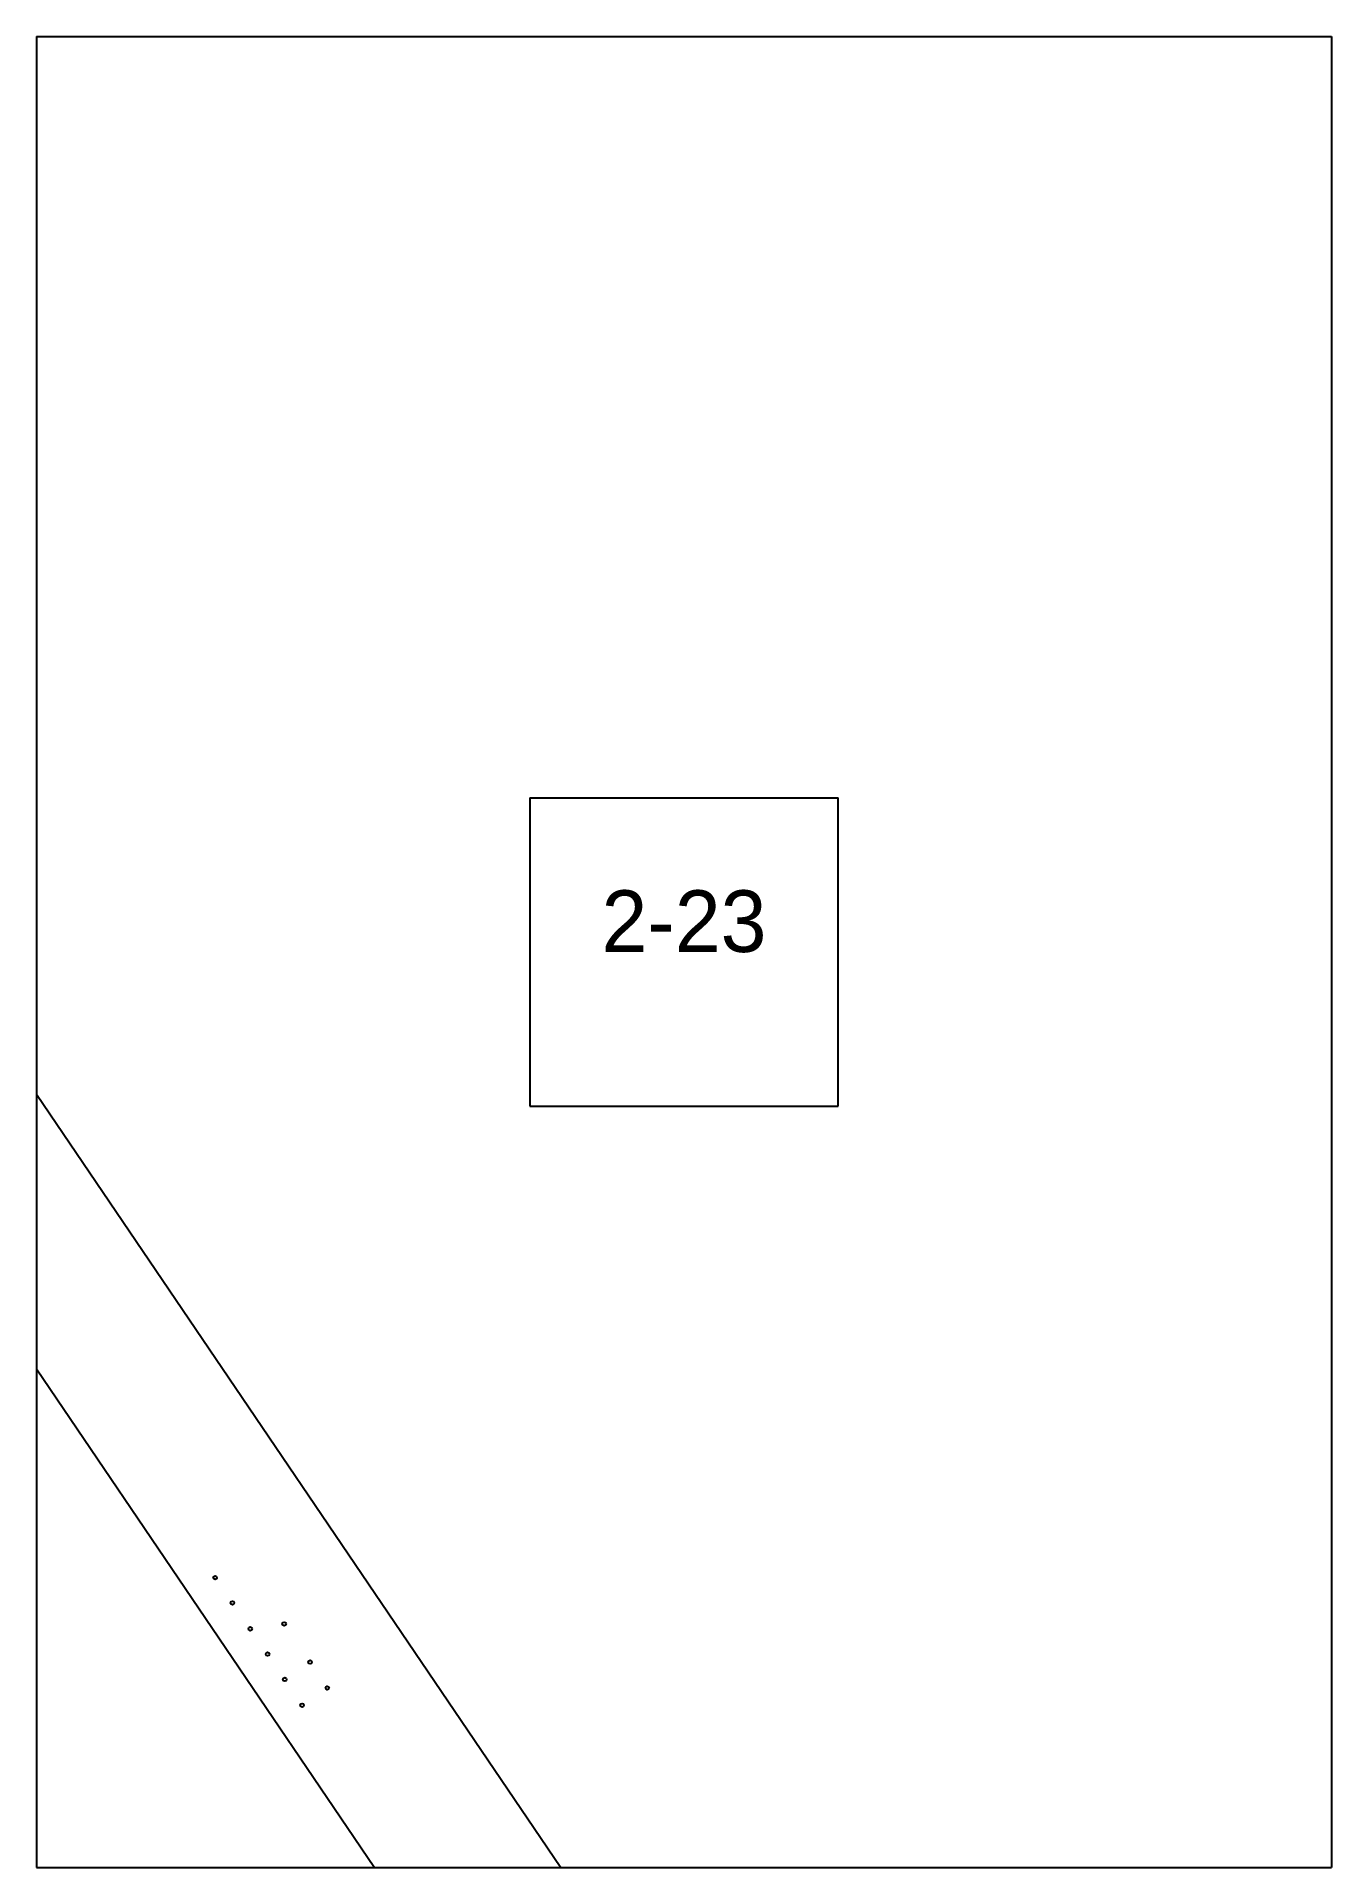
# Paper-space layout 'Plan 2-23' of a CAD drawing. Header units: metres, sheet in millimetres. Extents: x 0 to 210, y 0 to 297.
# The model-space entities are those that its viewports show. They can reach past a viewport. Long polylines and large blocks are cut down to what shows.
import ezdxf
from ezdxf.enums import TextEntityAlignment as Align

# ---------------------------------------------------------------- set-up
doc = ezdxf.new("R2010")
doc.units = ezdxf.units.M
for name, color, linetype in [('default', 7, 'Continuous'), ('mcircles', 7, 'Continuous'), ('TEXTLAYER', 7, 'Continuous'), ('VIEWPORTS', 7, 'Continuous')]:
    doc.layers.add(name, color=color, linetype=linetype)

msp = doc.modelspace()

# ---------------------------------------------------------------- linework, layer by layer
at = {"color": 9}
for p, q in [((4620, 0), (4620, -297)), ((4620, 0), (4620, -297)), ((4830, 0), (4830, -297)), ((4410, -297), (4620, -297)), ((4410, -297), (4620, -297)), ((4620, -297), (4830, -297)), ((4620, -297), (4620, -594)), ((4620, -297), (4830, -297)), ((4620, -297), (4620, -594)), ((4830, -297), (4830, -594)), ((4700, -420.5), (4750, -420.5)), ((4700, -420.5), (4700, -470.5)), ((4750, -470.5), (4750, -420.5)), ((4700, -470.5), (4750, -470.5)), ((4410, -594), (4620, -594)), ((4410, -594), (4620, -594)), ((4620, -594), (4830, -594)), ((4620, -594), (4620, -891)), ((4620, -594), (4830, -594)), ((4620, -594), (4620, -891)), ((4830, -594), (4830, -891))]:
    msp.add_line(p, q, dxfattribs=at)
at = {"layer": 'default', "color": 7, "linetype": 'Continuous'}
for p, q in [((4565.11, -387.6), (4708.36, -598.92)), ((4544.42, -401.63), (4687.67, -612.95))]:
    msp.add_line(p, q, dxfattribs=at)
at = {"layer": 'mcircles', "color": 7, "linetype": 'Continuous'}
for centre in [(4648.95, -547), (4651.75, -551.1), (4654.65, -555.3), (4660.15, -554.5), (4657.45, -559.4), (4664.35, -560.7), (4660.25, -563.5), (4667.15, -564.9), (4663.05, -567.7)]:
    msp.add_circle(centre, 0.3, dxfattribs=at)

# ---------------------------------------------------------------- texts
at = {"layer": 'TEXTLAYER', "color": 1}
msp.add_text('2-23', height=10, dxfattribs=at).set_placement((4725, -445.5), align=Align.CENTER)

psp = doc.layouts.new('Plan 2-23')

# ---------------------------------------------------------------- viewports
at = {"layer": 'VIEWPORTS'}
psp.add_viewport(center=(105, 148.5), size=(210, 297), view_center_point=(4725, -445.5), view_height=297, dxfattribs=at)

doc.saveas('drawing.dxf')
